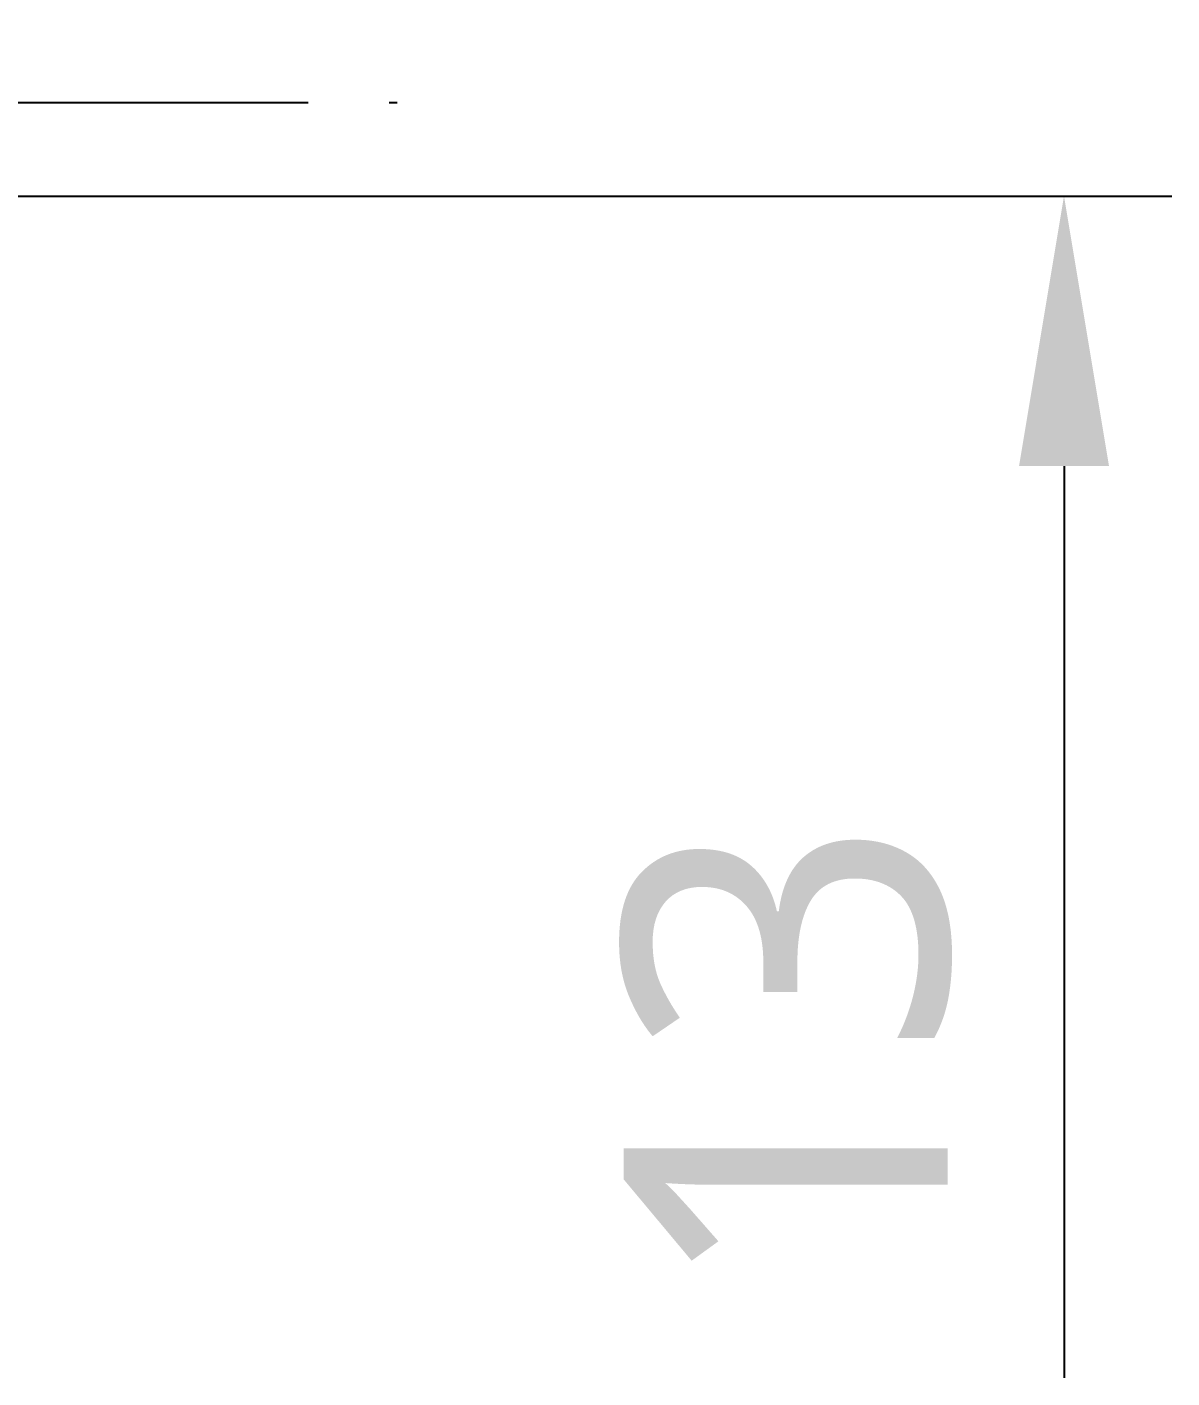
# Model space of a CAD drawing. Header units: millimetres. Extents: x 5828 to 6704, y 123 to 421.
# Drawn here: x 6443.18 to 6448.48, y 208.11 to 214.37 of the extents above; entities that cross this region are included whole.
import ezdxf

# ---------------------------------------------------------------- set-up
doc = ezdxf.new("R2010")
doc.units = ezdxf.units.MM
doc.linetypes.add('CENTER', pattern=[0.6, 0.375, -0.075, 0.075, -0.075])
doc.layers.add('中心线', color=7, linetype='Continuous')
doc.layers.add('尺寸标注', color=7, linetype='Continuous')
doc.styles.add('微软雅黑', font='msyh.ttc', dxfattribs={"height": 1.5})
doc.dimstyles.new('尺寸标注_1_15比例', dxfattribs={"dimtxt": 1.5, "dimasz": 1.25, "dimexe": 0.5, "dimexo": 0.4, "dimgap": 0.5, "dimtad": 1, "dimdec": 1, "dimlfac": 15, "dimdsep": 46, "dimtxsty": '微软雅黑', "dimcen": 0.09, "dimadec": 0, "dimazin": 0, "dimtp": 0.01, "dimtm": 0.01, "dimtfac": 1, "dimtdec": 1, "dimtofl": 0, "dimtmove": 0, "dimatfit": 3, "dimfxl": 1, "dimtolj": 1, "dimarcsym": 0})

# ---------------------------------------------------------------- blocks, each defined once
blk = doc.blocks.new('*D791')
at = {"layer": 'Defpoints', "color": 0}
for p in [(6429.7498, 214.45), (6429.7498, 213.5834), (6447.9848, 213.5834)]:
    blk.add_point(p, dxfattribs=at)
at = {"layer": '尺寸标注', "color": 0, "lineweight": -2}
for p, q in [((6447.9848, 215.7), (6447.9848, 216.95)), ((6430.1498, 214.45), (6448.4848, 214.45)), ((6430.1498, 213.5834), (6448.4848, 213.5834)), ((6447.9848, 212.3334), (6447.9848, 208.1098))]:
    blk.add_line(p, q, dxfattribs=at)
at = {"layer": '尺寸标注', "color": 0}
for points in [[(6447.7765, 215.7), (6448.1932, 215.7), (6447.9848, 214.45)], [(6448.1932, 212.3334), (6447.7765, 212.3334), (6447.9848, 213.5834)]]:
    blk.add_solid(points, dxfattribs=at)
at = {"layer": '尺寸标注', "color": 0, "insert": (6446.7058, 209.5966), "char_height": 1.5, "attachment_point": 5, "rotation": 90, "style": '微软雅黑'}
blk.add_mtext('\\A1;13', dxfattribs=at)

msp = doc.modelspace()

# ---------------------------------------------------------------- linework, layer by layer
at = {"layer": '中心线', "linetype": 'CENTER', "ltscale": 5}
msp.add_line((6406.6093, 214.0167), (6444.8961, 214.0167), dxfattribs=at)

# ---------------------------------------------------------------- dimensions: what is measured, and where the dimension line sits
at = {"layer": '尺寸标注'}
dim = msp.add_linear_dim(base=(6447.9848, 213.5834), p1=(6429.7498, 214.45), p2=(6429.7498, 213.5834), angle=90, dimstyle='尺寸标注_1_15比例', dxfattribs=at)
dim.commit()
dim.dimension.update_dxf_attribs({"geometry": '*D791', "text_midpoint": (6446.7058, 209.5966)})

doc.saveas('drawing.dxf')
